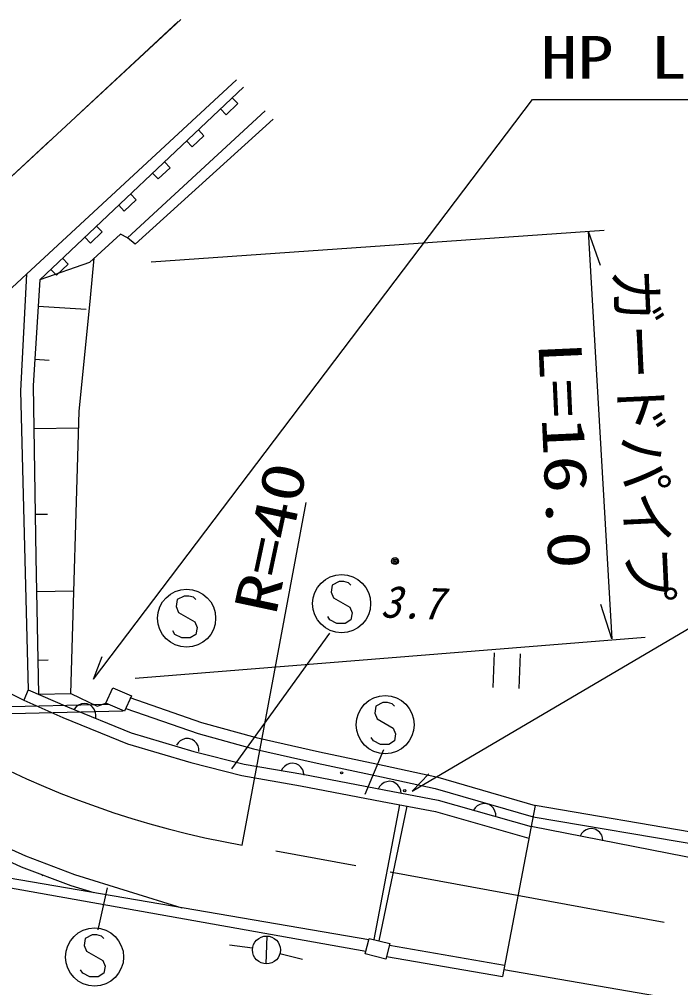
# Model space of a CAD drawing. Units: millimetres, scale not verified. Extents: x 40000 to 680000, y 20000 to 380000.
# Drawn here: x 101127 to 129589, y 293708 to 335414 of the extents above; entities that cross this region are included whole.
import ezdxf
from ezdxf.enums import TextEntityAlignment as Align

# ---------------------------------------------------------------- set-up
doc = ezdxf.new("R2010")
doc.units = ezdxf.units.MM
doc.header["$LTSCALE"] = 1000
doc.linetypes.add('CHAIN', pattern=[18.5, 12, -1.5, 3.5, -1.5])
doc.linetypes.add('DASHED', pattern=[7.5, 6, -1.5])
for name, color, linetype, lineweight in [('M-BGD', 7, 'Continuous', 25), ('M-BGD-EXST', 2, 'Continuous', 25), ('M-BMK', 3, 'CHAIN', 25), ('M-STR-HTXT', 5, 'Continuous', 25), ('M-STR-STRC', 5, 'Continuous', 25)]:
    doc.layers.add(name, color=color, linetype=linetype, lineweight=lineweight)
doc.styles.add('ＭＳ ゴシック', font='')
doc.styles.get('ＭＳ ゴシック').set_extended_font_data('MS Gothic')

msp = doc.modelspace()

# ---------------------------------------------------------------- linework, layer by layer
at = {"layer": 'M-BGD', "linetype": 'DASHED'}
for p, q in [((92578, 321026), (108070, 335414)), ((76811, 305220), (104959, 305917)), ((77095, 304927), (105604, 305633)), ((117495, 301587), (116381, 295779)), ((117799, 301529), (116598, 295723))]:
    msp.add_line(p, q, dxfattribs=at)
at = {"layer": 'M-BGD'}
for p, q in [((110475, 332809), (101435, 324443)), ((102004, 324196), (110768, 332492)), ((110533, 331787), (110292, 332041)), ((110024, 331306), (110533, 331787)), ((111708, 331474), (105778, 326008)), ((109784, 331560), (110024, 331306)), ((112045, 331109), (106113, 325737)), ((108563, 329923), (109072, 330404)), ((109072, 330404), (108831, 330658)), ((108323, 330177), (108563, 329923)), ((107611, 329021), (107370, 329276)), ((106862, 328794), (107103, 328540)), ((107103, 328540), (107611, 329021)), ((106150, 327639), (105910, 327893)), ((105401, 327412), (105642, 327158)), ((105642, 327158), (106150, 327639)), ((105478, 326166), (104144, 324940)), ((104181, 325775), (104689, 326256)), ((104689, 326256), (104449, 326510)), ((105778, 326008), (105478, 326166)), ((103941, 326029), (104181, 325775)), ((106113, 325737), (105778, 326008)), ((104144, 324940), (102004, 324196)), ((103229, 324873), (102988, 325128)), ((104192, 323421), (104352, 325131)), ((102480, 324646), (102720, 324392)), ((102720, 324392), (103229, 324873)), ((101435, 324443), (95585, 319023)), ((101435, 324443), (101170, 319412)), ((102004, 324196), (101723, 319638)), ((103706, 318518), (104192, 323421)), ((101933, 323056), (104007, 322929)), ((101793, 320777), (102411, 320739)), ((101723, 319638), (101835, 312249)), ((101170, 319412), (101508, 306539)), ((103338, 306379), (103706, 318518)), ((101751, 317790), (103685, 317820)), ((101807, 314096), (102337, 314104)), ((101835, 312249), (101956, 306344)), ((101865, 310772), (103472, 310805)), ((101926, 307820), (102363, 307829)), ((121557, 308130), (121505, 306630)), ((122644, 306591), (122697, 308090)), ((99616, 306918), (101319, 306094)), ((104854, 305963), (105147, 306628)), ((105147, 306628), (105948, 306275)), ((101508, 306539), (101319, 306094)), ((101508, 306539), (103198, 305803)), ((101956, 306344), (103338, 306379)), ((103338, 306379), (104477, 305827)), ((105948, 306275), (105656, 305610)), ((105876, 306208), (108971, 305130)), ((101319, 306094), (103003, 305343)), ((103198, 305803), (105945, 304688)), ((103572, 305803), (103489, 305707)), ((103666, 305872), (103572, 305803)), ((103796, 305926), (103666, 305872)), ((103912, 305943), (103796, 305926)), ((104038, 305934), (103912, 305943)), ((104186, 305873), (104038, 305934)), ((104281, 305790), (104186, 305873)), ((104351, 305696), (104281, 305790)), ((104477, 305827), (104854, 305963)), ((105656, 305610), (104854, 305963)), ((105711, 305736), (108822, 304652)), ((103003, 305343), (105779, 304215)), ((104405, 305565), (104351, 305696)), ((104422, 305450), (104405, 305565)), ((104413, 305324), (104422, 305450)), ((108971, 305130), (111321, 304481)), ((105945, 304688), (108641, 303882)), ((108822, 304652), (111199, 303996)), ((111321, 304481), (114046, 303862)), ((105779, 304215), (108508, 303400)), ((107961, 304252), (107891, 304147)), ((108046, 304332), (107961, 304252)), ((108169, 304401), (108046, 304332)), ((108281, 304432), (108169, 304401)), ((108408, 304439), (108281, 304432)), ((108562, 304396), (108408, 304439)), ((108667, 304325), (108562, 304396)), ((108747, 304241), (108667, 304325)), ((108817, 304117), (108747, 304241)), ((108848, 304005), (108817, 304117)), ((108641, 303882), (110799, 303338)), ((108854, 303879), (108848, 304005)), ((111199, 303996), (113939, 303373)), ((114046, 303862), (116823, 303278)), ((108508, 303400), (110695, 302848)), ((110799, 303338), (113324, 302897)), ((112535, 303238), (112457, 303151)), ((112651, 303318), (112535, 303238)), ((112761, 303358), (112651, 303318)), ((112886, 303376), (112761, 303358)), ((113043, 303346), (112886, 303376)), ((113154, 303285), (113043, 303346)), ((113241, 303208), (113154, 303285)), ((113321, 303091), (113241, 303208)), ((113939, 303373), (116719, 302789)), ((116823, 303278), (119145, 302776)), ((110695, 302848), (113234, 302405)), ((112457, 303151), (112396, 303040)), ((113362, 302982), (113321, 303091)), ((113324, 302897), (116835, 302222)), ((113379, 302857), (113362, 302982)), ((116719, 302789), (119022, 302291)), ((113234, 302405), (116741, 301731)), ((116634, 302371), (116573, 302261)), ((116712, 302459), (116634, 302371)), ((116828, 302539), (116712, 302459)), ((116938, 302579), (116828, 302539)), ((117063, 302597), (116938, 302579)), ((117220, 302567), (117063, 302597)), ((117331, 302506), (117220, 302567)), ((117418, 302429), (117331, 302506)), ((117498, 302312), (117418, 302429)), ((119145, 302776), (123332, 301557)), ((116835, 302222), (119153, 301779)), ((117539, 302203), (117498, 302312)), ((117556, 302077), (117539, 302203)), ((119022, 302291), (123237, 301064)), ((116741, 301731), (119038, 301292)), ((119153, 301779), (123156, 300643)), ((120953, 301601), (120830, 301532)), ((121066, 301631), (120953, 301601)), ((121192, 301637), (121066, 301631)), ((121346, 301593), (121192, 301637)), ((121451, 301522), (121346, 301593)), ((123332, 301557), (121915, 294183)), ((133923, 299737), (123332, 301557)), ((119038, 301292), (123062, 300150)), ((120745, 301452), (120674, 301348)), ((120830, 301532), (120745, 301452)), ((121531, 301437), (121451, 301522)), ((121599, 301313), (121531, 301437)), ((121630, 301201), (121599, 301313)), ((121636, 301074), (121630, 301201)), ((123237, 301064), (134453, 299173)), ((116164, 295771), (88977, 300431)), ((98995, 300474), (101392, 299379)), ((133554, 298608), (123156, 300643)), ((125327, 300340), (125265, 300230)), ((125405, 300427), (125327, 300340)), ((125523, 300506), (125405, 300427)), ((125632, 300545), (125523, 300506)), ((125758, 300561), (125632, 300545)), ((125915, 300531), (125758, 300561)), ((126025, 300468), (125915, 300531)), ((126112, 300390), (126025, 300468)), ((126191, 300273), (126112, 300390)), ((88921, 300101), (116040, 295285)), ((98780, 300023), (101199, 298917)), ((126230, 300163), (126191, 300273)), ((126246, 300038), (126230, 300163)), ((101392, 299379), (103505, 298577)), ((101199, 298917), (103342, 298104)), ((102134, 298563), (102111, 298504)), ((103505, 298577), (108114, 297151)), ((103342, 298104), (104325, 297800)), ((104514, 296193), (104917, 298005)), ((111784, 295930), (111742, 294731)), ((116008, 295160), (116179, 295830)), ((116179, 295830), (117071, 295603)), ((111168, 295407), (110176, 295535)), ((117071, 295603), (116900, 294932)), ((117055, 295539), (122009, 294674)), ((112344, 295183), (113313, 294936)), ((116900, 294932), (116008, 295160)), ((116931, 295053), (121915, 294183)), ((121973, 294488), (131609, 292833))]:
    msp.add_line(p, q, dxfattribs=at)
for centre, radius in [((117299, 312080), 150), ((117299, 312080), 90), ((117299, 312080), 30), ((114994, 302960), 50), ((117715, 302188), 50), ((111763, 295331), 600)]:
    msp.add_circle(centre, radius, dxfattribs=at)
at = {"layer": 'M-BGD-EXST'}
for p, q in [((114897, 311197), (114597, 311047)), ((115097, 311197), (114897, 311197)), ((115297, 311147), (115097, 311197)), ((115397, 311047), (115297, 311147)), ((114597, 311047), (114547, 310747)), ((114547, 310747), (114647, 310497)), ((107925, 310421), (107875, 310121)), ((108225, 310571), (107925, 310421)), ((108425, 310571), (108225, 310571)), ((108625, 310521), (108425, 310571)), ((108725, 310421), (108625, 310521)), ((114647, 310497), (115347, 310097)), ((107875, 310121), (107975, 309871)), ((115347, 310097), (115447, 309847)), ((107975, 309871), (108675, 309471)), ((108675, 309471), (108775, 309221)), ((114497, 309547), (114397, 309697)), ((114797, 309397), (114497, 309547)), ((115397, 309547), (115147, 309397)), ((115447, 309847), (115397, 309547)), ((107825, 308921), (107725, 309071)), ((108775, 309221), (108725, 308921)), ((115147, 309397), (114797, 309397)), ((108125, 308771), (107825, 308921)), ((108475, 308771), (108125, 308771)), ((108725, 308921), (108475, 308771)), ((114480, 308977), (110252, 303138)), ((116473, 305834), (116423, 305534)), ((116773, 305984), (116473, 305834)), ((116973, 305984), (116773, 305984)), ((117173, 305934), (116973, 305984)), ((117273, 305834), (117173, 305934)), ((116423, 305534), (116523, 305284)), ((116523, 305284), (117223, 304884)), ((117223, 304884), (117323, 304634)), ((116373, 304334), (116273, 304484)), ((117323, 304634), (117273, 304334)), ((116673, 304184), (116373, 304334)), ((117023, 304184), (116673, 304184)), ((117273, 304334), (117023, 304184)), ((116795, 303944), (115990, 302031)), ((104514, 296193), (104917, 298005)), ((103963, 295827), (103913, 295527)), ((104263, 295977), (103963, 295827)), ((104463, 295977), (104263, 295977)), ((104663, 295927), (104463, 295977)), ((104763, 295827), (104663, 295927)), ((103913, 295527), (104013, 295277)), ((104013, 295277), (104713, 294877)), ((104713, 294877), (104813, 294627)), ((103863, 294327), (103763, 294477)), ((104813, 294627), (104763, 294327)), ((104163, 294177), (103863, 294327)), ((104513, 294177), (104163, 294177)), ((104763, 294327), (104513, 294177))]:
    msp.add_line(p, q, dxfattribs=at)
for centre in [(114997, 310247), (108325, 309621), (116873, 305034), (104363, 295027)]:
    msp.add_circle(centre, 1250, dxfattribs=at)
at = {"layer": 'M-BMK'}
msp.add_line((165275, 289834), (110710, 299849), dxfattribs=at)
at = {"layer": 'M-BMK', "linetype": 'Continuous'}
msp.add_arc((117608, 338809), 39565, 222.4143, 259.9604, dxfattribs=at)
at = {"layer": 'M-STR-HTXT'}
for p, q in [((104312, 307001), (123218, 331964)), ((123218, 331964), (147630, 331964)), ((106803, 324969), (126299, 326341)), ((125606, 326296), (126128, 324828)), ((125606, 326296), (126629, 308729)), ((118037, 302165), (144612, 317832)), ((110710, 299849), (113478, 314607)), ((126629, 308729), (126148, 310211)), ((106117, 307041), (128062, 308805)), ((104312, 307001), (104693, 307967)), ((118037, 302165), (118756, 302914))]:
    msp.add_line(p, q, dxfattribs=at)
at = {"layer": 'M-STR-STRC'}
for p, q in [((92578, 321026), (108070, 335414)), ((99616, 306918), (101319, 306094))]:
    msp.add_line(p, q, dxfattribs=at)

# ---------------------------------------------------------------- texts
at = {"layer": 'M-BGD', "style": 'ＭＳ ゴシック', "oblique": 15, "width": 0.95}
msp.add_text('3.7', height=1386, rotation=358, dxfattribs=at).set_placement((116639, 309237), align=Align.BOTTOM_LEFT)
at = {"layer": 'M-STR-HTXT', "style": 'ＭＳ ゴシック', "width": 1.25}
msp.add_text('HP L=14.0 Φ400', height=1848, dxfattribs=at).set_placement((123566, 332301), align=Align.BOTTOM_LEFT)
at = {"layer": 'M-STR-HTXT', "style": 'ＭＳ ゴシック'}
for s, rotation, width, p in [('ガードパイプ', 272.6, 0.95, (126162, 324617)), ('L=16.0', 272.6, 1.3, (122912, 321475)), ('R=40', 78, 1.3, (112706, 309579))]:
    msp.add_text(s, height=1848, rotation=rotation, dxfattribs=dict(at, width=width)).set_placement(p, align=Align.BOTTOM_LEFT)

doc.saveas('drawing.dxf')
